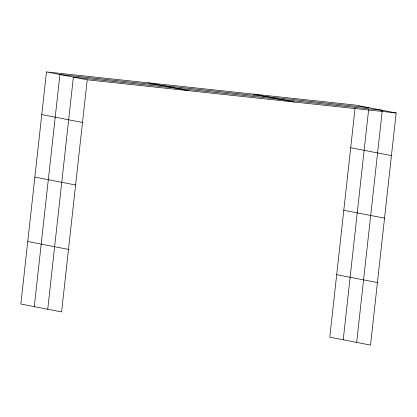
<?xml version="1.0" encoding="UTF-8"?>
<svg xmlns="http://www.w3.org/2000/svg" width="417" height="417" viewBox="0 0 417 417"><rect width="100%" height="100%" fill="white"/><g stroke="black" fill="none" stroke-linecap="round" stroke-linejoin="round"><path stroke-width="0.63" d="M46.475 71.917L20.85 304.035L61.591 311.926L87.216 79.809L46.475 71.917L355.409 105.074L396.15 112.965L370.525 345.083L329.784 337.191L355.055 108.305M34.293 306.636L59.923 74.518L368.852 107.68M47.736 309.242L73.366 77.124L382.3 110.286L356.671 342.404M343.227 339.798L368.638 109.619M87.216 79.809L396.15 112.965M253.463 94.133L294.204 102.024M148.426 82.858L189.167 90.75M350.702 147.733L391.438 155.624M41.768 114.571L82.509 122.468M343.796 210.257L384.537 218.148M34.866 177.095L75.602 184.986M336.686 274.673L377.427 282.564M27.751 241.511L68.492 249.402"/></g></svg>
